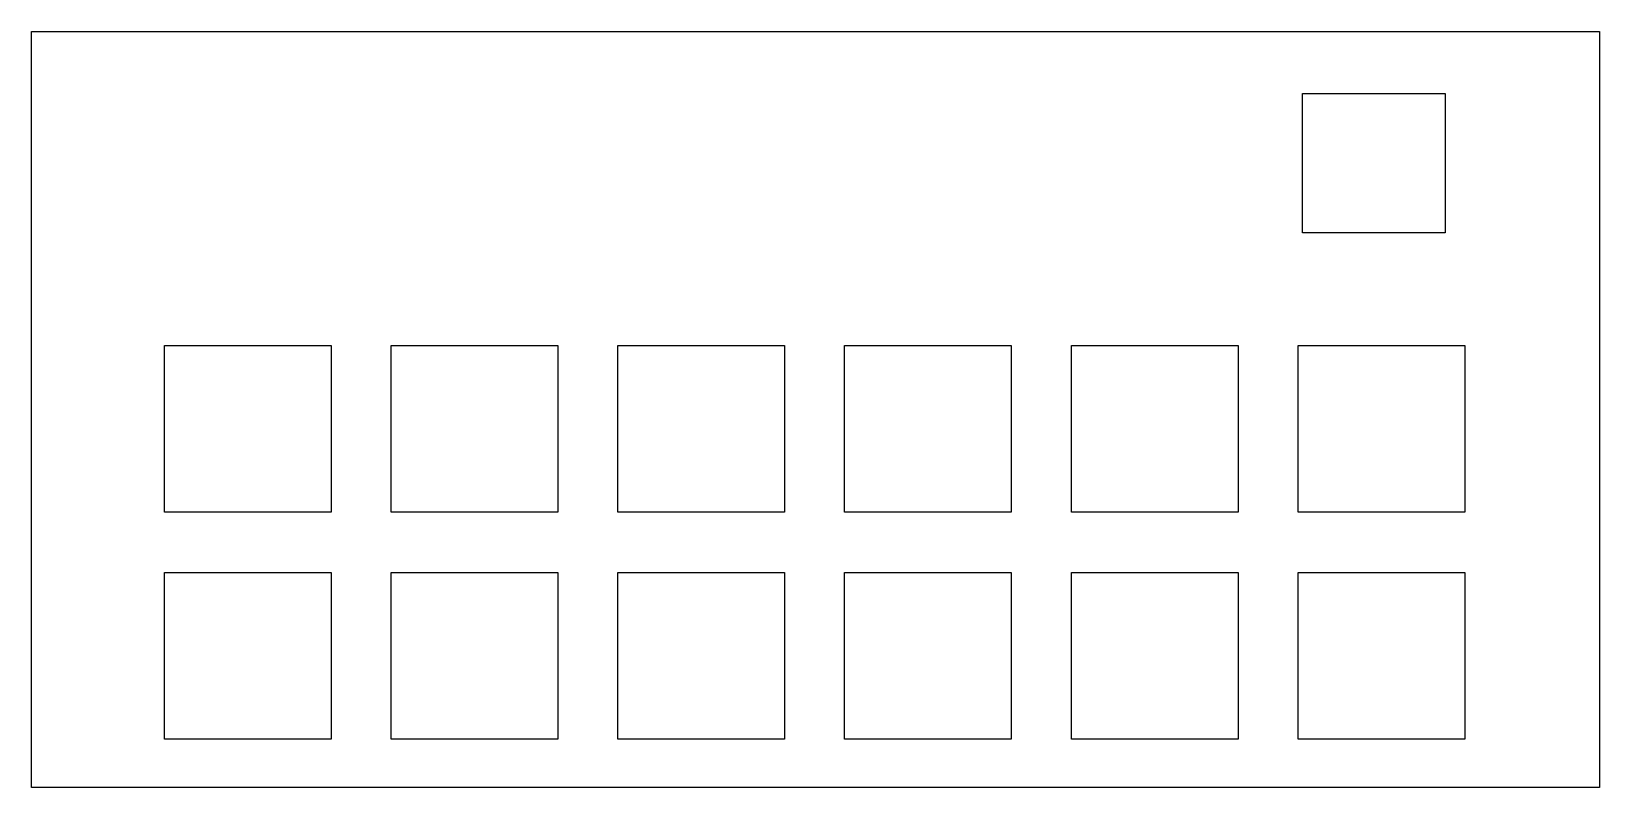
# Model space of a CAD drawing. Header units: millimetres. Extents: x -8 to 123, y -3 to 60.
import ezdxf

# ---------------------------------------------------------------- set-up
doc = ezdxf.new("R2010")
doc.units = ezdxf.units.MM
doc.layers.get('0').update_dxf_attribs({"linetype": 'CONTINUOUS'})

msp = doc.modelspace()

# ---------------------------------------------------------------- linework, layer by layer
for p, q in [((-8.35, -3.19, 6), (-8.35, 60.31, 6)), ((-8.35, 60.31, 6), (123.39, 60.31, 6)), ((123.39, 60.31, 6), (123.39, -3.19, 6)), ((98.42, 55.09, 6), (110.42, 55.09, 6)), ((98.42, 43.39, 6), (98.42, 55.09, 6)), ((110.42, 55.09, 6), (110.42, 43.39, 6)), ((110.42, 43.39, 6), (98.42, 43.39, 6)), ((2.82, 33.93, 6), (16.82, 33.93, 6)), ((2.82, 19.93, 6), (2.82, 33.93, 6)), ((16.82, 33.93, 6), (16.82, 19.93, 6)), ((21.87, 19.93, 6), (21.87, 33.93, 6)), ((21.87, 33.93, 6), (35.87, 33.93, 6)), ((35.87, 33.93, 6), (35.87, 19.93, 6)), ((40.92, 19.93, 6), (40.92, 33.93, 6)), ((40.92, 33.93, 6), (54.92, 33.93, 6)), ((54.92, 33.93, 6), (54.92, 19.93, 6)), ((59.97, 33.93, 6), (73.97, 33.93, 6)), ((59.97, 19.93, 6), (59.97, 33.93, 6)), ((73.97, 33.93, 6), (73.97, 19.93, 6)), ((79.02, 33.93, 6), (93.02, 33.93, 6)), ((79.02, 19.93, 6), (79.02, 33.93, 6)), ((93.02, 33.93, 6), (93.02, 19.93, 6)), ((98.07, 33.93, 6), (112.07, 33.93, 6)), ((98.07, 19.93, 6), (98.07, 33.93, 6)), ((112.07, 33.93, 6), (112.07, 19.93, 6)), ((16.82, 19.93, 6), (2.82, 19.93, 6)), ((35.87, 19.93, 6), (21.87, 19.93, 6)), ((54.92, 19.93, 6), (40.92, 19.93, 6)), ((73.97, 19.93, 6), (59.97, 19.93, 6)), ((93.02, 19.93, 6), (79.02, 19.93, 6)), ((112.07, 19.93, 6), (98.07, 19.93, 6)), ((2.82, 14.88, 6), (16.82, 14.88, 6)), ((2.82, 0.88, 6), (2.82, 14.88, 6)), ((16.82, 14.88, 6), (16.82, 0.88, 6)), ((21.87, 0.88, 6), (21.87, 14.88, 6)), ((21.87, 14.88, 6), (35.87, 14.88, 6)), ((35.87, 14.88, 6), (35.87, 0.88, 6)), ((40.92, 0.88, 6), (40.92, 14.88, 6)), ((40.92, 14.88, 6), (54.92, 14.88, 6)), ((54.92, 14.88, 6), (54.92, 0.88, 6)), ((59.97, 0.88, 6), (59.97, 14.88, 6)), ((59.97, 14.88, 6), (73.97, 14.88, 6)), ((73.97, 14.88, 6), (73.97, 0.88, 6)), ((79.02, 0.88, 6), (79.02, 14.88, 6)), ((79.02, 14.88, 6), (93.02, 14.88, 6)), ((93.02, 14.88, 6), (93.02, 0.88, 6)), ((98.07, 14.88, 6), (112.07, 14.88, 6)), ((98.07, 0.88, 6), (98.07, 14.88, 6)), ((112.07, 14.88, 6), (112.07, 0.88, 6)), ((16.82, 0.88, 6), (2.82, 0.88, 6)), ((35.87, 0.88, 6), (21.87, 0.88, 6)), ((54.92, 0.88, 6), (40.92, 0.88, 6)), ((73.97, 0.88, 6), (59.97, 0.88, 6)), ((93.02, 0.88, 6), (79.02, 0.88, 6)), ((112.07, 0.88, 6), (98.07, 0.88, 6)), ((123.39, -3.19, 6), (-8.35, -3.19, 6))]:
    msp.add_line(p, q)

doc.saveas('drawing.dxf')
